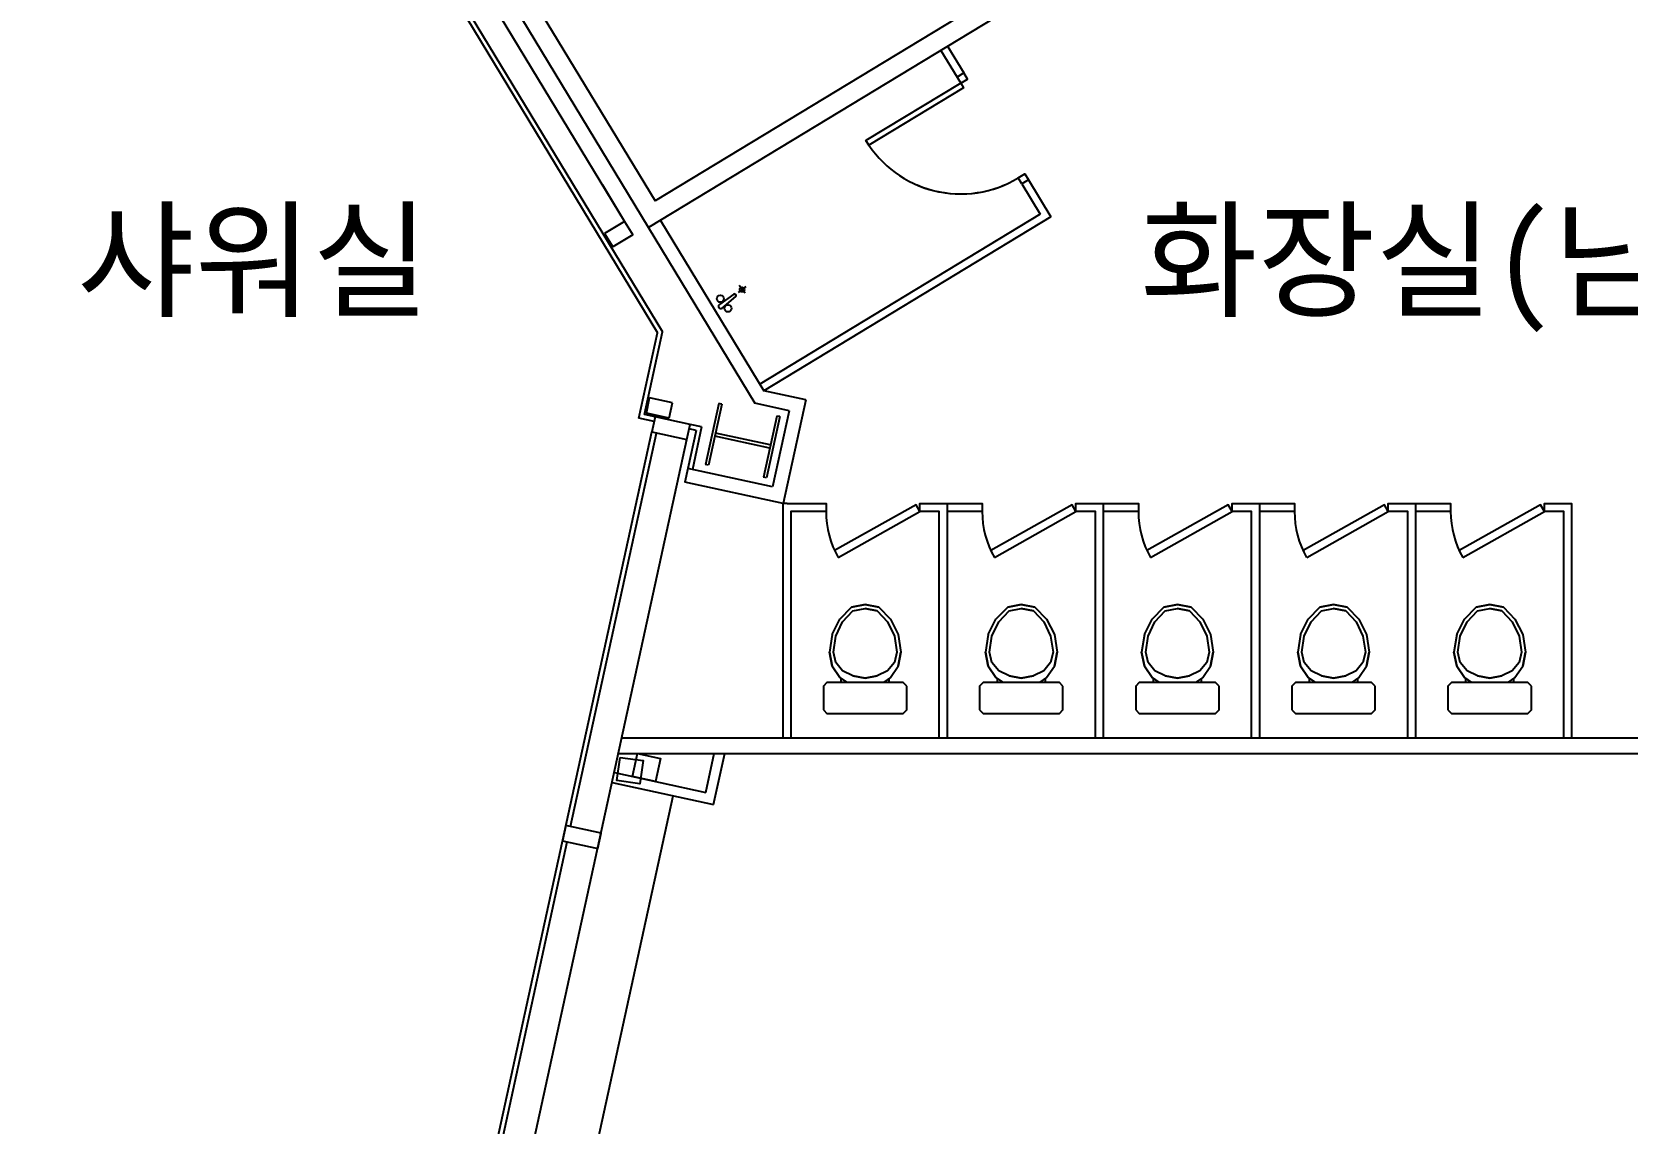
# Model space of a CAD drawing. Header units: millimetres. Extents: x -90599 to 108401, y -635096 to -480023.
# Drawn here: x -58855 to -48639, y -585267 to -578279 of the extents above; entities that cross this region are included whole.
import ezdxf

# ---------------------------------------------------------------- set-up
doc = ezdxf.new("R2010")
doc.units = ezdxf.units.MM
doc.layers.add('TT-BASE', color=253, linetype='Continuous')
doc.styles.get("Standard").update_dxf_attribs({"font": 'GulimChe.ttf'})

msp = doc.modelspace()

# ---------------------------------------------------------------- linework, layer by layer
at = {"layer": 'TT-BASE'}
for p, q in [((-49119, -575879), (-54864, -579361)), ((-48956, -575926), (-54906, -579532)), ((-57268, -576214), (-54849, -580206)), ((-57227, -576224), (-54817, -580200)), ((-57039, -576226), (-55059, -579493)), ((-56830, -576357), (-54225, -580657)), ((-56108, -577308), (-54864, -579361)), ((-53033, -578397), (-52930, -578568)), ((-52991, -578371), (-52887, -578542)), ((-52515, -579252), (-52398, -579446)), ((-52472, -579227), (-52329, -579463)), ((-55200, -579259), (-55059, -579493)), ((-52398, -579446), (-54194, -580535)), ((-55059, -579493), (-55187, -579571)), ((-55059, -579493), (-55007, -579579)), ((-54829, -579486), (-54168, -580577)), ((-52329, -579463), (-54168, -580577)), ((-55187, -579571), (-55135, -579656)), ((-55007, -579579), (-55135, -579656)), ((-54282, -579910), (-54331, -579948)), ((-54288, -579953), (-54326, -579904)), ((-54968, -580752), (-54849, -580206)), ((-54932, -580729), (-54817, -580200)), ((-53899, -580636), (-54168, -580577)), ((-54920, -580721), (-54899, -580623)), ((-54753, -580655), (-54899, -580623)), ((-54774, -580753), (-54753, -580655)), ((-54456, -580658), (-54542, -581049)), ((-54437, -580662), (-54522, -581053)), ((-54437, -580662), (-54456, -580658)), ((-54006, -580705), (-54225, -580657)), ((-53899, -580636), (-54044, -581300)), ((-54870, -580773), (-54968, -580752)), ((-54864, -580744), (-54932, -580729)), ((-54774, -580753), (-54920, -580721)), ((-54085, -580739), (-54170, -581130)), ((-54066, -580743), (-54151, -581134)), ((-54006, -580705), (-54113, -581193)), ((-54066, -580743), (-54085, -580739)), ((-58855, -599049), (-54885, -580841)), ((-58630, -599098), (-54661, -580890)), ((-55406, -583368), (-54856, -580848)), ((-54602, -580831), (-54655, -581075)), ((-54602, -580831), (-54646, -580822)), ((-54566, -580809), (-54639, -580793)), ((-54566, -580809), (-54625, -581081)), ((-54130, -580944), (-54482, -580867)), ((-54126, -580924), (-54477, -580848)), ((-54655, -581075), (-54674, -581163)), ((-54113, -581193), (-54655, -581075)), ((-54522, -581053), (-54542, -581049)), ((-54044, -581300), (-54674, -581163)), ((-54151, -581134), (-54170, -581130)), ((-54044, -582800), (-54044, -581300)), ((-54019, -581300), (-54044, -581300)), ((-53606, -581964, 200), (-53681, -582039, 200)), ((-53681, -582039, 200), (-53606, -581964, 200)), ((-53606, -581964, 200), (-53681, -582039, 200)), ((-53681, -582039, 200), (-53606, -581964, 200)), ((-53663, -582057, 200), (-53597, -581987, 200)), ((-53663, -582057, 200), (-53597, -581987, 200)), ((-53663, -582057, 200), (-53597, -581987, 200)), ((-53663, -582057, 200), (-53597, -581987, 200)), ((-53606, -581964, 200), (-53519, -581946, 200)), ((-53519, -581946, 200), (-53606, -581964, 200)), ((-53606, -581964, 200), (-53519, -581946, 200)), ((-53519, -581946, 200), (-53606, -581964, 200)), ((-53597, -581987, 200), (-53519, -581972, 200)), ((-53597, -581987, 200), (-53519, -581972, 200)), ((-53597, -581987, 200), (-53519, -581972, 200)), ((-53597, -581987, 200), (-53519, -581972, 200)), ((-53431, -581964, 200), (-53519, -581946, 200)), ((-53431, -581964, 200), (-53519, -581946, 200)), ((-53431, -581964, 200), (-53519, -581946, 200)), ((-53519, -581946, 200), (-53431, -581964, 200)), ((-53519, -581946, 200), (-53519, -581946, 200)), ((-53519, -581946, 200), (-53519, -581946, 200)), ((-53519, -581946, 200), (-53519, -581946, 200)), ((-53431, -581964, 200), (-53519, -581946, 200)), ((-53431, -581964, 200), (-53519, -581946, 200)), ((-53431, -581964, 200), (-53519, -581946, 200)), ((-53519, -581946, 200), (-53431, -581964, 200)), ((-53519, -581946, 200), (-53519, -581946, 200)), ((-53519, -581946, 200), (-53519, -581946, 200)), ((-53519, -581946, 200), (-53519, -581946, 200)), ((-53519, -581972, 200), (-53441, -581987, 200)), ((-53441, -581987, 200), (-53519, -581972, 200)), ((-53519, -581972, 200), (-53441, -581987, 200)), ((-53441, -581987, 200), (-53519, -581972, 200)), ((-53441, -581987, 200), (-53375, -582057, 200)), ((-53441, -581987, 200), (-53375, -582057, 200)), ((-53441, -581987, 200), (-53375, -582057, 200)), ((-53441, -581987, 200), (-53375, -582057, 200)), ((-53431, -581964, 200), (-53357, -582039, 200)), ((-53431, -581964, 200), (-53357, -582039, 200)), ((-53431, -581964, 200), (-53357, -582039, 200)), ((-53431, -581964, 200), (-53357, -582039, 200)), ((-52606, -581964, 200), (-52681, -582039, 200)), ((-52681, -582039, 200), (-52606, -581964, 200)), ((-52606, -581964, 200), (-52681, -582039, 200)), ((-52681, -582039, 200), (-52606, -581964, 200)), ((-52663, -582057, 200), (-52597, -581987, 200)), ((-52663, -582057, 200), (-52597, -581987, 200)), ((-52663, -582057, 200), (-52597, -581987, 200)), ((-52663, -582057, 200), (-52597, -581987, 200)), ((-52606, -581964, 200), (-52519, -581946, 200)), ((-52519, -581946, 200), (-52606, -581964, 200)), ((-52606, -581964, 200), (-52519, -581946, 200)), ((-52519, -581946, 200), (-52606, -581964, 200)), ((-52597, -581987, 200), (-52519, -581972, 200)), ((-52597, -581987, 200), (-52519, -581972, 200)), ((-52597, -581987, 200), (-52519, -581972, 200)), ((-52597, -581987, 200), (-52519, -581972, 200)), ((-52431, -581964, 200), (-52519, -581946, 200)), ((-52431, -581964, 200), (-52519, -581946, 200)), ((-52431, -581964, 200), (-52519, -581946, 200)), ((-52519, -581946, 200), (-52431, -581964, 200)), ((-52519, -581946, 200), (-52519, -581946, 200)), ((-52519, -581946, 200), (-52519, -581946, 200)), ((-52519, -581946, 200), (-52519, -581946, 200)), ((-52431, -581964, 200), (-52519, -581946, 200)), ((-52431, -581964, 200), (-52519, -581946, 200)), ((-52431, -581964, 200), (-52519, -581946, 200)), ((-52519, -581946, 200), (-52431, -581964, 200)), ((-52519, -581946, 200), (-52519, -581946, 200)), ((-52519, -581946, 200), (-52519, -581946, 200)), ((-52519, -581946, 200), (-52519, -581946, 200)), ((-52519, -581972, 200), (-52441, -581987, 200)), ((-52441, -581987, 200), (-52519, -581972, 200)), ((-52519, -581972, 200), (-52441, -581987, 200)), ((-52441, -581987, 200), (-52519, -581972, 200)), ((-52441, -581987, 200), (-52375, -582057, 200)), ((-52441, -581987, 200), (-52375, -582057, 200)), ((-52441, -581987, 200), (-52375, -582057, 200)), ((-52441, -581987, 200), (-52375, -582057, 200)), ((-52431, -581964, 200), (-52357, -582039, 200)), ((-52431, -581964, 200), (-52357, -582039, 200)), ((-52431, -581964, 200), (-52357, -582039, 200)), ((-52431, -581964, 200), (-52357, -582039, 200)), ((-51606, -581964, 200), (-51681, -582039, 200)), ((-51681, -582039, 200), (-51606, -581964, 200)), ((-51606, -581964, 200), (-51681, -582039, 200)), ((-51681, -582039, 200), (-51606, -581964, 200)), ((-51663, -582057, 200), (-51597, -581987, 200)), ((-51663, -582057, 200), (-51597, -581987, 200)), ((-51663, -582057, 200), (-51597, -581987, 200)), ((-51663, -582057, 200), (-51597, -581987, 200)), ((-51606, -581964, 200), (-51519, -581946, 200)), ((-51519, -581946, 200), (-51606, -581964, 200)), ((-51606, -581964, 200), (-51519, -581946, 200)), ((-51519, -581946, 200), (-51606, -581964, 200)), ((-51597, -581987, 200), (-51519, -581972, 200)), ((-51597, -581987, 200), (-51519, -581972, 200)), ((-51597, -581987, 200), (-51519, -581972, 200)), ((-51597, -581987, 200), (-51519, -581972, 200)), ((-51431, -581964, 200), (-51519, -581946, 200)), ((-51431, -581964, 200), (-51519, -581946, 200)), ((-51431, -581964, 200), (-51519, -581946, 200)), ((-51519, -581946, 200), (-51431, -581964, 200)), ((-51519, -581946, 200), (-51519, -581946, 200)), ((-51519, -581946, 200), (-51519, -581946, 200)), ((-51519, -581946, 200), (-51519, -581946, 200)), ((-51431, -581964, 200), (-51519, -581946, 200)), ((-51431, -581964, 200), (-51519, -581946, 200)), ((-51431, -581964, 200), (-51519, -581946, 200)), ((-51519, -581946, 200), (-51431, -581964, 200)), ((-51519, -581946, 200), (-51519, -581946, 200)), ((-51519, -581946, 200), (-51519, -581946, 200)), ((-51519, -581946, 200), (-51519, -581946, 200)), ((-51519, -581972, 200), (-51441, -581987, 200)), ((-51441, -581987, 200), (-51519, -581972, 200)), ((-51519, -581972, 200), (-51441, -581987, 200)), ((-51441, -581987, 200), (-51519, -581972, 200)), ((-51441, -581987, 200), (-51375, -582057, 200)), ((-51441, -581987, 200), (-51375, -582057, 200)), ((-51441, -581987, 200), (-51375, -582057, 200)), ((-51441, -581987, 200), (-51375, -582057, 200)), ((-51431, -581964, 200), (-51357, -582039, 200)), ((-51431, -581964, 200), (-51357, -582039, 200)), ((-51431, -581964, 200), (-51357, -582039, 200)), ((-51431, -581964, 200), (-51357, -582039, 200)), ((-50606, -581964, 200), (-50681, -582039, 200)), ((-50681, -582039, 200), (-50606, -581964, 200)), ((-50606, -581964, 200), (-50681, -582039, 200)), ((-50681, -582039, 200), (-50606, -581964, 200)), ((-50663, -582057, 200), (-50597, -581987, 200)), ((-50663, -582057, 200), (-50597, -581987, 200)), ((-50663, -582057, 200), (-50597, -581987, 200)), ((-50663, -582057, 200), (-50597, -581987, 200)), ((-50606, -581964, 200), (-50519, -581946, 200)), ((-50519, -581946, 200), (-50606, -581964, 200)), ((-50606, -581964, 200), (-50519, -581946, 200)), ((-50519, -581946, 200), (-50606, -581964, 200)), ((-50597, -581987, 200), (-50519, -581972, 200)), ((-50597, -581987, 200), (-50519, -581972, 200)), ((-50597, -581987, 200), (-50519, -581972, 200)), ((-50597, -581987, 200), (-50519, -581972, 200)), ((-50431, -581964, 200), (-50519, -581946, 200)), ((-50431, -581964, 200), (-50519, -581946, 200)), ((-50431, -581964, 200), (-50519, -581946, 200)), ((-50519, -581946, 200), (-50431, -581964, 200)), ((-50519, -581946, 200), (-50519, -581946, 200)), ((-50519, -581946, 200), (-50519, -581946, 200)), ((-50519, -581946, 200), (-50519, -581946, 200)), ((-50431, -581964, 200), (-50519, -581946, 200)), ((-50431, -581964, 200), (-50519, -581946, 200)), ((-50431, -581964, 200), (-50519, -581946, 200)), ((-50519, -581946, 200), (-50431, -581964, 200)), ((-50519, -581946, 200), (-50519, -581946, 200)), ((-50519, -581946, 200), (-50519, -581946, 200)), ((-50519, -581946, 200), (-50519, -581946, 200)), ((-50519, -581972, 200), (-50441, -581987, 200)), ((-50441, -581987, 200), (-50519, -581972, 200)), ((-50519, -581972, 200), (-50441, -581987, 200)), ((-50441, -581987, 200), (-50519, -581972, 200)), ((-50441, -581987, 200), (-50375, -582057, 200)), ((-50441, -581987, 200), (-50375, -582057, 200)), ((-50441, -581987, 200), (-50375, -582057, 200)), ((-50441, -581987, 200), (-50375, -582057, 200)), ((-50431, -581964, 200), (-50357, -582039, 200)), ((-50431, -581964, 200), (-50357, -582039, 200)), ((-50431, -581964, 200), (-50357, -582039, 200)), ((-50431, -581964, 200), (-50357, -582039, 200)), ((-49606, -581964, 200), (-49681, -582039, 200)), ((-49681, -582039, 200), (-49606, -581964, 200)), ((-49606, -581964, 200), (-49681, -582039, 200)), ((-49681, -582039, 200), (-49606, -581964, 200)), ((-49663, -582057, 200), (-49597, -581987, 200)), ((-49663, -582057, 200), (-49597, -581987, 200)), ((-49663, -582057, 200), (-49597, -581987, 200)), ((-49663, -582057, 200), (-49597, -581987, 200)), ((-49606, -581964, 200), (-49519, -581946, 200)), ((-49519, -581946, 200), (-49606, -581964, 200)), ((-49606, -581964, 200), (-49519, -581946, 200)), ((-49519, -581946, 200), (-49606, -581964, 200)), ((-49597, -581987, 200), (-49519, -581972, 200)), ((-49597, -581987, 200), (-49519, -581972, 200)), ((-49597, -581987, 200), (-49519, -581972, 200)), ((-49597, -581987, 200), (-49519, -581972, 200)), ((-49431, -581964, 200), (-49519, -581946, 200)), ((-49431, -581964, 200), (-49519, -581946, 200)), ((-49431, -581964, 200), (-49519, -581946, 200)), ((-49519, -581946, 200), (-49431, -581964, 200)), ((-49519, -581946, 200), (-49519, -581946, 200)), ((-49519, -581946, 200), (-49519, -581946, 200)), ((-49519, -581946, 200), (-49519, -581946, 200)), ((-49431, -581964, 200), (-49519, -581946, 200)), ((-49431, -581964, 200), (-49519, -581946, 200)), ((-49431, -581964, 200), (-49519, -581946, 200)), ((-49519, -581946, 200), (-49431, -581964, 200)), ((-49519, -581946, 200), (-49519, -581946, 200)), ((-49519, -581946, 200), (-49519, -581946, 200)), ((-49519, -581946, 200), (-49519, -581946, 200)), ((-49519, -581972, 200), (-49441, -581987, 200)), ((-49441, -581987, 200), (-49519, -581972, 200)), ((-49519, -581972, 200), (-49441, -581987, 200)), ((-49441, -581987, 200), (-49519, -581972, 200)), ((-49441, -581987, 200), (-49375, -582057, 200)), ((-49441, -581987, 200), (-49375, -582057, 200)), ((-49441, -581987, 200), (-49375, -582057, 200)), ((-49441, -581987, 200), (-49375, -582057, 200)), ((-49431, -581964, 200), (-49357, -582039, 200)), ((-49431, -581964, 200), (-49357, -582039, 200)), ((-49431, -581964, 200), (-49357, -582039, 200)), ((-49431, -581964, 200), (-49357, -582039, 200)), ((-53730, -582139, 200), (-53681, -582039, 200)), ((-53730, -582139, 200), (-53681, -582039, 200)), ((-53730, -582139, 200), (-53681, -582039, 200)), ((-53730, -582139, 200), (-53681, -582039, 200)), ((-53707, -582148, 200), (-53663, -582057, 200)), ((-53707, -582148, 200), (-53663, -582057, 200)), ((-53707, -582148, 200), (-53663, -582057, 200)), ((-53707, -582148, 200), (-53663, -582057, 200)), ((-53375, -582057, 200), (-53331, -582148, 200)), ((-53375, -582057, 200), (-53331, -582148, 200)), ((-53375, -582057, 200), (-53331, -582148, 200)), ((-53375, -582057, 200), (-53331, -582148, 200)), ((-53357, -582039, 200), (-53307, -582139, 200)), ((-53357, -582039, 200), (-53307, -582139, 200)), ((-53357, -582039, 200), (-53307, -582139, 200)), ((-53357, -582039, 200), (-53307, -582139, 200)), ((-52730, -582139, 200), (-52681, -582039, 200)), ((-52730, -582139, 200), (-52681, -582039, 200)), ((-52730, -582139, 200), (-52681, -582039, 200)), ((-52730, -582139, 200), (-52681, -582039, 200)), ((-52707, -582148, 200), (-52663, -582057, 200)), ((-52707, -582148, 200), (-52663, -582057, 200)), ((-52707, -582148, 200), (-52663, -582057, 200)), ((-52707, -582148, 200), (-52663, -582057, 200)), ((-52375, -582057, 200), (-52331, -582148, 200)), ((-52375, -582057, 200), (-52331, -582148, 200)), ((-52375, -582057, 200), (-52331, -582148, 200)), ((-52375, -582057, 200), (-52331, -582148, 200)), ((-52357, -582039, 200), (-52307, -582139, 200)), ((-52357, -582039, 200), (-52307, -582139, 200)), ((-52357, -582039, 200), (-52307, -582139, 200)), ((-52357, -582039, 200), (-52307, -582139, 200)), ((-51730, -582139, 200), (-51681, -582039, 200)), ((-51730, -582139, 200), (-51681, -582039, 200)), ((-51730, -582139, 200), (-51681, -582039, 200)), ((-51730, -582139, 200), (-51681, -582039, 200)), ((-51707, -582148, 200), (-51663, -582057, 200)), ((-51707, -582148, 200), (-51663, -582057, 200)), ((-51707, -582148, 200), (-51663, -582057, 200)), ((-51707, -582148, 200), (-51663, -582057, 200)), ((-51375, -582057, 200), (-51331, -582148, 200)), ((-51375, -582057, 200), (-51331, -582148, 200)), ((-51375, -582057, 200), (-51331, -582148, 200)), ((-51375, -582057, 200), (-51331, -582148, 200)), ((-51357, -582039, 200), (-51307, -582139, 200)), ((-51357, -582039, 200), (-51307, -582139, 200)), ((-51357, -582039, 200), (-51307, -582139, 200)), ((-51357, -582039, 200), (-51307, -582139, 200)), ((-50730, -582139, 200), (-50681, -582039, 200)), ((-50730, -582139, 200), (-50681, -582039, 200)), ((-50730, -582139, 200), (-50681, -582039, 200)), ((-50730, -582139, 200), (-50681, -582039, 200)), ((-50707, -582148, 200), (-50663, -582057, 200)), ((-50707, -582148, 200), (-50663, -582057, 200)), ((-50707, -582148, 200), (-50663, -582057, 200)), ((-50707, -582148, 200), (-50663, -582057, 200)), ((-50375, -582057, 200), (-50331, -582148, 200)), ((-50375, -582057, 200), (-50331, -582148, 200)), ((-50375, -582057, 200), (-50331, -582148, 200)), ((-50375, -582057, 200), (-50331, -582148, 200)), ((-50357, -582039, 200), (-50307, -582139, 200)), ((-50357, -582039, 200), (-50307, -582139, 200)), ((-50357, -582039, 200), (-50307, -582139, 200)), ((-50357, -582039, 200), (-50307, -582139, 200)), ((-49730, -582139, 200), (-49681, -582039, 200)), ((-49730, -582139, 200), (-49681, -582039, 200)), ((-49730, -582139, 200), (-49681, -582039, 200)), ((-49730, -582139, 200), (-49681, -582039, 200)), ((-49707, -582148, 200), (-49663, -582057, 200)), ((-49707, -582148, 200), (-49663, -582057, 200)), ((-49707, -582148, 200), (-49663, -582057, 200)), ((-49707, -582148, 200), (-49663, -582057, 200)), ((-49375, -582057, 200), (-49331, -582148, 200)), ((-49375, -582057, 200), (-49331, -582148, 200)), ((-49375, -582057, 200), (-49331, -582148, 200)), ((-49375, -582057, 200), (-49331, -582148, 200)), ((-49357, -582039, 200), (-49307, -582139, 200)), ((-49357, -582039, 200), (-49307, -582139, 200)), ((-49357, -582039, 200), (-49307, -582139, 200)), ((-49357, -582039, 200), (-49307, -582139, 200)), ((-53730, -582139, 200), (-53748, -582252, 200)), ((-53730, -582139, 200), (-53748, -582252, 200)), ((-53730, -582139, 200), (-53748, -582252, 200)), ((-53730, -582139, 200), (-53748, -582252, 200)), ((-53722, -582252, 200), (-53707, -582148, 200)), ((-53722, -582252, 200), (-53707, -582148, 200)), ((-53722, -582252, 200), (-53707, -582148, 200)), ((-53722, -582252, 200), (-53707, -582148, 200)), ((-53331, -582148, 200), (-53315, -582252, 200)), ((-53331, -582148, 200), (-53315, -582252, 200)), ((-53331, -582148, 200), (-53315, -582252, 200)), ((-53331, -582148, 200), (-53315, -582252, 200)), ((-53307, -582139, 200), (-53290, -582252, 200)), ((-53307, -582139, 200), (-53290, -582252, 200)), ((-53307, -582139, 200), (-53290, -582252, 200)), ((-53307, -582139, 200), (-53290, -582252, 200)), ((-52730, -582139, 200), (-52748, -582252, 200)), ((-52730, -582139, 200), (-52748, -582252, 200)), ((-52730, -582139, 200), (-52748, -582252, 200)), ((-52730, -582139, 200), (-52748, -582252, 200)), ((-52722, -582252, 200), (-52707, -582148, 200)), ((-52722, -582252, 200), (-52707, -582148, 200)), ((-52722, -582252, 200), (-52707, -582148, 200)), ((-52722, -582252, 200), (-52707, -582148, 200)), ((-52331, -582148, 200), (-52315, -582252, 200)), ((-52331, -582148, 200), (-52315, -582252, 200)), ((-52331, -582148, 200), (-52315, -582252, 200)), ((-52331, -582148, 200), (-52315, -582252, 200)), ((-52307, -582139, 200), (-52290, -582252, 200)), ((-52307, -582139, 200), (-52290, -582252, 200)), ((-52307, -582139, 200), (-52290, -582252, 200)), ((-52307, -582139, 200), (-52290, -582252, 200)), ((-51730, -582139, 200), (-51748, -582252, 200)), ((-51730, -582139, 200), (-51748, -582252, 200)), ((-51730, -582139, 200), (-51748, -582252, 200)), ((-51730, -582139, 200), (-51748, -582252, 200)), ((-51722, -582252, 200), (-51707, -582148, 200)), ((-51722, -582252, 200), (-51707, -582148, 200)), ((-51722, -582252, 200), (-51707, -582148, 200)), ((-51722, -582252, 200), (-51707, -582148, 200)), ((-51331, -582148, 200), (-51315, -582252, 200)), ((-51331, -582148, 200), (-51315, -582252, 200)), ((-51331, -582148, 200), (-51315, -582252, 200)), ((-51331, -582148, 200), (-51315, -582252, 200)), ((-51307, -582139, 200), (-51290, -582252, 200)), ((-51307, -582139, 200), (-51290, -582252, 200)), ((-51307, -582139, 200), (-51290, -582252, 200)), ((-51307, -582139, 200), (-51290, -582252, 200)), ((-50730, -582139, 200), (-50748, -582252, 200)), ((-50730, -582139, 200), (-50748, -582252, 200)), ((-50730, -582139, 200), (-50748, -582252, 200)), ((-50730, -582139, 200), (-50748, -582252, 200)), ((-50722, -582252, 200), (-50707, -582148, 200)), ((-50722, -582252, 200), (-50707, -582148, 200)), ((-50722, -582252, 200), (-50707, -582148, 200)), ((-50722, -582252, 200), (-50707, -582148, 200)), ((-50331, -582148, 200), (-50315, -582252, 200)), ((-50331, -582148, 200), (-50315, -582252, 200)), ((-50331, -582148, 200), (-50315, -582252, 200)), ((-50331, -582148, 200), (-50315, -582252, 200)), ((-50307, -582139, 200), (-50290, -582252, 200)), ((-50307, -582139, 200), (-50290, -582252, 200)), ((-50307, -582139, 200), (-50290, -582252, 200)), ((-50307, -582139, 200), (-50290, -582252, 200)), ((-49730, -582139, 200), (-49748, -582252, 200)), ((-49730, -582139, 200), (-49748, -582252, 200)), ((-49730, -582139, 200), (-49748, -582252, 200)), ((-49730, -582139, 200), (-49748, -582252, 200)), ((-49722, -582252, 200), (-49707, -582148, 200)), ((-49722, -582252, 200), (-49707, -582148, 200)), ((-49722, -582252, 200), (-49707, -582148, 200)), ((-49722, -582252, 200), (-49707, -582148, 200)), ((-49331, -582148, 200), (-49315, -582252, 200)), ((-49331, -582148, 200), (-49315, -582252, 200)), ((-49331, -582148, 200), (-49315, -582252, 200)), ((-49331, -582148, 200), (-49315, -582252, 200)), ((-49307, -582139, 200), (-49290, -582252, 200)), ((-49307, -582139, 200), (-49290, -582252, 200)), ((-49307, -582139, 200), (-49290, -582252, 200)), ((-49307, -582139, 200), (-49290, -582252, 200)), ((-53748, -582252, 200), (-53730, -582340, 200)), ((-53730, -582340, 200), (-53748, -582252, 200)), ((-53748, -582252, 200), (-53730, -582340, 200)), ((-53730, -582340, 200), (-53748, -582252, 200)), ((-53707, -582317, 200), (-53722, -582252, 200)), ((-53707, -582317, 200), (-53722, -582252, 200)), ((-53707, -582317, 200), (-53722, -582252, 200)), ((-53707, -582317, 200), (-53722, -582252, 200)), ((-53663, -582370, 200), (-53707, -582317, 200)), ((-53663, -582370, 200), (-53707, -582317, 200)), ((-53663, -582370, 200), (-53707, -582317, 200)), ((-53663, -582370, 200), (-53707, -582317, 200)), ((-53331, -582317, 200), (-53375, -582370, 200)), ((-53331, -582317, 200), (-53375, -582370, 200)), ((-53331, -582317, 200), (-53375, -582370, 200)), ((-53331, -582317, 200), (-53375, -582370, 200)), ((-53315, -582252, 200), (-53331, -582317, 200)), ((-53315, -582252, 200), (-53331, -582317, 200)), ((-53315, -582252, 200), (-53331, -582317, 200)), ((-53315, -582252, 200), (-53331, -582317, 200)), ((-53290, -582252, 200), (-53307, -582340, 200)), ((-53307, -582340, 200), (-53290, -582252, 200)), ((-53290, -582252, 200), (-53307, -582340, 200)), ((-53307, -582340, 200), (-53290, -582252, 200)), ((-52748, -582252, 200), (-52730, -582340, 200)), ((-52730, -582340, 200), (-52748, -582252, 200)), ((-52748, -582252, 200), (-52730, -582340, 200)), ((-52730, -582340, 200), (-52748, -582252, 200)), ((-52707, -582317, 200), (-52722, -582252, 200)), ((-52707, -582317, 200), (-52722, -582252, 200)), ((-52707, -582317, 200), (-52722, -582252, 200)), ((-52707, -582317, 200), (-52722, -582252, 200)), ((-52663, -582370, 200), (-52707, -582317, 200)), ((-52663, -582370, 200), (-52707, -582317, 200)), ((-52663, -582370, 200), (-52707, -582317, 200)), ((-52663, -582370, 200), (-52707, -582317, 200)), ((-52331, -582317, 200), (-52375, -582370, 200)), ((-52331, -582317, 200), (-52375, -582370, 200)), ((-52331, -582317, 200), (-52375, -582370, 200)), ((-52331, -582317, 200), (-52375, -582370, 200)), ((-52315, -582252, 200), (-52331, -582317, 200)), ((-52315, -582252, 200), (-52331, -582317, 200)), ((-52315, -582252, 200), (-52331, -582317, 200)), ((-52315, -582252, 200), (-52331, -582317, 200)), ((-52290, -582252, 200), (-52307, -582340, 200)), ((-52307, -582340, 200), (-52290, -582252, 200)), ((-52290, -582252, 200), (-52307, -582340, 200)), ((-52307, -582340, 200), (-52290, -582252, 200)), ((-51748, -582252, 200), (-51730, -582340, 200)), ((-51730, -582340, 200), (-51748, -582252, 200)), ((-51748, -582252, 200), (-51730, -582340, 200)), ((-51730, -582340, 200), (-51748, -582252, 200)), ((-51707, -582317, 200), (-51722, -582252, 200)), ((-51707, -582317, 200), (-51722, -582252, 200)), ((-51707, -582317, 200), (-51722, -582252, 200)), ((-51707, -582317, 200), (-51722, -582252, 200)), ((-51663, -582370, 200), (-51707, -582317, 200)), ((-51663, -582370, 200), (-51707, -582317, 200)), ((-51663, -582370, 200), (-51707, -582317, 200)), ((-51663, -582370, 200), (-51707, -582317, 200)), ((-51331, -582317, 200), (-51375, -582370, 200)), ((-51331, -582317, 200), (-51375, -582370, 200)), ((-51331, -582317, 200), (-51375, -582370, 200)), ((-51331, -582317, 200), (-51375, -582370, 200)), ((-51315, -582252, 200), (-51331, -582317, 200)), ((-51315, -582252, 200), (-51331, -582317, 200)), ((-51315, -582252, 200), (-51331, -582317, 200)), ((-51315, -582252, 200), (-51331, -582317, 200)), ((-51290, -582252, 200), (-51307, -582340, 200)), ((-51307, -582340, 200), (-51290, -582252, 200)), ((-51290, -582252, 200), (-51307, -582340, 200)), ((-51307, -582340, 200), (-51290, -582252, 200)), ((-50748, -582252, 200), (-50730, -582340, 200)), ((-50730, -582340, 200), (-50748, -582252, 200)), ((-50748, -582252, 200), (-50730, -582340, 200)), ((-50730, -582340, 200), (-50748, -582252, 200)), ((-50707, -582317, 200), (-50722, -582252, 200)), ((-50707, -582317, 200), (-50722, -582252, 200)), ((-50707, -582317, 200), (-50722, -582252, 200)), ((-50707, -582317, 200), (-50722, -582252, 200)), ((-50663, -582370, 200), (-50707, -582317, 200)), ((-50663, -582370, 200), (-50707, -582317, 200)), ((-50663, -582370, 200), (-50707, -582317, 200)), ((-50663, -582370, 200), (-50707, -582317, 200)), ((-50331, -582317, 200), (-50375, -582370, 200)), ((-50331, -582317, 200), (-50375, -582370, 200)), ((-50331, -582317, 200), (-50375, -582370, 200)), ((-50331, -582317, 200), (-50375, -582370, 200)), ((-50315, -582252, 200), (-50331, -582317, 200)), ((-50315, -582252, 200), (-50331, -582317, 200)), ((-50315, -582252, 200), (-50331, -582317, 200)), ((-50315, -582252, 200), (-50331, -582317, 200)), ((-50290, -582252, 200), (-50307, -582340, 200)), ((-50307, -582340, 200), (-50290, -582252, 200)), ((-50290, -582252, 200), (-50307, -582340, 200)), ((-50307, -582340, 200), (-50290, -582252, 200)), ((-49748, -582252, 200), (-49730, -582340, 200)), ((-49730, -582340, 200), (-49748, -582252, 200)), ((-49748, -582252, 200), (-49730, -582340, 200)), ((-49730, -582340, 200), (-49748, -582252, 200)), ((-49707, -582317, 200), (-49722, -582252, 200)), ((-49707, -582317, 200), (-49722, -582252, 200)), ((-49707, -582317, 200), (-49722, -582252, 200)), ((-49707, -582317, 200), (-49722, -582252, 200)), ((-49663, -582370, 200), (-49707, -582317, 200)), ((-49663, -582370, 200), (-49707, -582317, 200)), ((-49663, -582370, 200), (-49707, -582317, 200)), ((-49663, -582370, 200), (-49707, -582317, 200)), ((-49331, -582317, 200), (-49375, -582370, 200)), ((-49331, -582317, 200), (-49375, -582370, 200)), ((-49331, -582317, 200), (-49375, -582370, 200)), ((-49331, -582317, 200), (-49375, -582370, 200)), ((-49315, -582252, 200), (-49331, -582317, 200)), ((-49315, -582252, 200), (-49331, -582317, 200)), ((-49315, -582252, 200), (-49331, -582317, 200)), ((-49315, -582252, 200), (-49331, -582317, 200)), ((-49290, -582252, 200), (-49307, -582340, 200)), ((-49307, -582340, 200), (-49290, -582252, 200)), ((-49290, -582252, 200), (-49307, -582340, 200)), ((-49307, -582340, 200), (-49290, -582252, 200)), ((-53730, -582340, 200), (-53681, -582414, 200)), ((-53681, -582414, 200), (-53730, -582340, 200)), ((-53730, -582340, 200), (-53681, -582414, 200)), ((-53681, -582414, 200), (-53730, -582340, 200)), ((-53681, -582414, 200), (-53637, -582443, 200)), ((-53637, -582443, 200), (-53681, -582414, 200)), ((-53681, -582414, 200), (-53637, -582443, 200)), ((-53637, -582443, 200), (-53681, -582414, 200)), ((-53672, -582443, 200), (-53672, -582420, 200)), ((-53672, -582443, 200), (-53672, -582420, 200)), ((-53672, -582443, 200), (-53672, -582420, 200)), ((-53672, -582443, 200), (-53672, -582420, 200)), ((-53597, -582402, 200), (-53663, -582370, 200)), ((-53597, -582402, 200), (-53663, -582370, 200)), ((-53597, -582402, 200), (-53663, -582370, 200)), ((-53597, -582402, 200), (-53663, -582370, 200)), ((-53519, -582417, 200), (-53597, -582402, 200)), ((-53597, -582402, 200), (-53519, -582417, 200)), ((-53597, -582402, 200), (-53519, -582417, 200)), ((-53519, -582417, 200), (-53597, -582402, 200)), ((-53519, -582417, 200), (-53597, -582402, 200)), ((-53597, -582402, 200), (-53519, -582417, 200)), ((-53597, -582402, 200), (-53519, -582417, 200)), ((-53519, -582417, 200), (-53597, -582402, 200)), ((-53441, -582402, 200), (-53519, -582417, 200)), ((-53519, -582417, 200), (-53441, -582402, 200)), ((-53441, -582402, 200), (-53519, -582417, 200)), ((-53519, -582417, 200), (-53441, -582402, 200)), ((-53375, -582370, 200), (-53441, -582402, 200)), ((-53375, -582370, 200), (-53441, -582402, 200)), ((-53375, -582370, 200), (-53441, -582402, 200)), ((-53375, -582370, 200), (-53441, -582402, 200)), ((-53357, -582414, 200), (-53400, -582443, 200)), ((-53357, -582414, 200), (-53400, -582443, 200)), ((-53357, -582414, 200), (-53400, -582443, 200)), ((-53357, -582414, 200), (-53400, -582443, 200)), ((-53366, -582420, 200), (-53366, -582443, 200)), ((-53366, -582420, 200), (-53366, -582443, 200)), ((-53366, -582420, 200), (-53366, -582443, 200)), ((-53366, -582420, 200), (-53366, -582443, 200)), ((-53357, -582414, 200), (-53307, -582340, 200)), ((-53357, -582414, 200), (-53307, -582340, 200)), ((-53357, -582414, 200), (-53307, -582340, 200)), ((-53357, -582414, 200), (-53307, -582340, 200)), ((-52730, -582340, 200), (-52681, -582414, 200)), ((-52681, -582414, 200), (-52730, -582340, 200)), ((-52730, -582340, 200), (-52681, -582414, 200)), ((-52681, -582414, 200), (-52730, -582340, 200)), ((-52681, -582414, 200), (-52637, -582443, 200)), ((-52637, -582443, 200), (-52681, -582414, 200)), ((-52681, -582414, 200), (-52637, -582443, 200)), ((-52637, -582443, 200), (-52681, -582414, 200)), ((-52672, -582443, 200), (-52672, -582420, 200)), ((-52672, -582443, 200), (-52672, -582420, 200)), ((-52672, -582443, 200), (-52672, -582420, 200)), ((-52672, -582443, 200), (-52672, -582420, 200)), ((-52597, -582402, 200), (-52663, -582370, 200)), ((-52597, -582402, 200), (-52663, -582370, 200)), ((-52597, -582402, 200), (-52663, -582370, 200)), ((-52597, -582402, 200), (-52663, -582370, 200)), ((-52519, -582417, 200), (-52597, -582402, 200)), ((-52597, -582402, 200), (-52519, -582417, 200)), ((-52597, -582402, 200), (-52519, -582417, 200)), ((-52519, -582417, 200), (-52597, -582402, 200)), ((-52519, -582417, 200), (-52597, -582402, 200)), ((-52597, -582402, 200), (-52519, -582417, 200)), ((-52597, -582402, 200), (-52519, -582417, 200)), ((-52519, -582417, 200), (-52597, -582402, 200)), ((-52441, -582402, 200), (-52519, -582417, 200)), ((-52519, -582417, 200), (-52441, -582402, 200)), ((-52441, -582402, 200), (-52519, -582417, 200)), ((-52519, -582417, 200), (-52441, -582402, 200)), ((-52375, -582370, 200), (-52441, -582402, 200)), ((-52375, -582370, 200), (-52441, -582402, 200)), ((-52375, -582370, 200), (-52441, -582402, 200)), ((-52375, -582370, 200), (-52441, -582402, 200)), ((-52357, -582414, 200), (-52400, -582443, 200)), ((-52357, -582414, 200), (-52400, -582443, 200)), ((-52357, -582414, 200), (-52400, -582443, 200)), ((-52357, -582414, 200), (-52400, -582443, 200)), ((-52366, -582420, 200), (-52366, -582443, 200)), ((-52366, -582420, 200), (-52366, -582443, 200)), ((-52366, -582420, 200), (-52366, -582443, 200)), ((-52366, -582420, 200), (-52366, -582443, 200)), ((-52357, -582414, 200), (-52307, -582340, 200)), ((-52357, -582414, 200), (-52307, -582340, 200)), ((-52357, -582414, 200), (-52307, -582340, 200)), ((-52357, -582414, 200), (-52307, -582340, 200)), ((-51730, -582340, 200), (-51681, -582414, 200)), ((-51681, -582414, 200), (-51730, -582340, 200)), ((-51730, -582340, 200), (-51681, -582414, 200)), ((-51681, -582414, 200), (-51730, -582340, 200)), ((-51681, -582414, 200), (-51637, -582443, 200)), ((-51637, -582443, 200), (-51681, -582414, 200)), ((-51681, -582414, 200), (-51637, -582443, 200)), ((-51637, -582443, 200), (-51681, -582414, 200)), ((-51672, -582443, 200), (-51672, -582420, 200)), ((-51672, -582443, 200), (-51672, -582420, 200)), ((-51672, -582443, 200), (-51672, -582420, 200)), ((-51672, -582443, 200), (-51672, -582420, 200)), ((-51597, -582402, 200), (-51663, -582370, 200)), ((-51597, -582402, 200), (-51663, -582370, 200)), ((-51597, -582402, 200), (-51663, -582370, 200)), ((-51597, -582402, 200), (-51663, -582370, 200)), ((-51519, -582417, 200), (-51597, -582402, 200)), ((-51597, -582402, 200), (-51519, -582417, 200)), ((-51597, -582402, 200), (-51519, -582417, 200)), ((-51519, -582417, 200), (-51597, -582402, 200)), ((-51519, -582417, 200), (-51597, -582402, 200)), ((-51597, -582402, 200), (-51519, -582417, 200)), ((-51597, -582402, 200), (-51519, -582417, 200)), ((-51519, -582417, 200), (-51597, -582402, 200)), ((-51441, -582402, 200), (-51519, -582417, 200)), ((-51519, -582417, 200), (-51441, -582402, 200)), ((-51441, -582402, 200), (-51519, -582417, 200)), ((-51519, -582417, 200), (-51441, -582402, 200)), ((-51375, -582370, 200), (-51441, -582402, 200)), ((-51375, -582370, 200), (-51441, -582402, 200)), ((-51375, -582370, 200), (-51441, -582402, 200)), ((-51375, -582370, 200), (-51441, -582402, 200)), ((-51357, -582414, 200), (-51400, -582443, 200)), ((-51357, -582414, 200), (-51400, -582443, 200)), ((-51357, -582414, 200), (-51400, -582443, 200)), ((-51357, -582414, 200), (-51400, -582443, 200)), ((-51366, -582420, 200), (-51366, -582443, 200)), ((-51366, -582420, 200), (-51366, -582443, 200)), ((-51366, -582420, 200), (-51366, -582443, 200)), ((-51366, -582420, 200), (-51366, -582443, 200)), ((-51357, -582414, 200), (-51307, -582340, 200)), ((-51357, -582414, 200), (-51307, -582340, 200)), ((-51357, -582414, 200), (-51307, -582340, 200)), ((-51357, -582414, 200), (-51307, -582340, 200)), ((-50730, -582340, 200), (-50681, -582414, 200)), ((-50681, -582414, 200), (-50730, -582340, 200)), ((-50730, -582340, 200), (-50681, -582414, 200)), ((-50681, -582414, 200), (-50730, -582340, 200)), ((-50681, -582414, 200), (-50637, -582443, 200)), ((-50637, -582443, 200), (-50681, -582414, 200)), ((-50681, -582414, 200), (-50637, -582443, 200)), ((-50637, -582443, 200), (-50681, -582414, 200)), ((-50672, -582443, 200), (-50672, -582420, 200)), ((-50672, -582443, 200), (-50672, -582420, 200)), ((-50672, -582443, 200), (-50672, -582420, 200)), ((-50672, -582443, 200), (-50672, -582420, 200)), ((-50597, -582402, 200), (-50663, -582370, 200)), ((-50597, -582402, 200), (-50663, -582370, 200)), ((-50597, -582402, 200), (-50663, -582370, 200)), ((-50597, -582402, 200), (-50663, -582370, 200)), ((-50519, -582417, 200), (-50597, -582402, 200)), ((-50597, -582402, 200), (-50519, -582417, 200)), ((-50597, -582402, 200), (-50519, -582417, 200)), ((-50519, -582417, 200), (-50597, -582402, 200)), ((-50519, -582417, 200), (-50597, -582402, 200)), ((-50597, -582402, 200), (-50519, -582417, 200)), ((-50597, -582402, 200), (-50519, -582417, 200)), ((-50519, -582417, 200), (-50597, -582402, 200)), ((-50441, -582402, 200), (-50519, -582417, 200)), ((-50519, -582417, 200), (-50441, -582402, 200)), ((-50441, -582402, 200), (-50519, -582417, 200)), ((-50519, -582417, 200), (-50441, -582402, 200)), ((-50375, -582370, 200), (-50441, -582402, 200)), ((-50375, -582370, 200), (-50441, -582402, 200)), ((-50375, -582370, 200), (-50441, -582402, 200)), ((-50375, -582370, 200), (-50441, -582402, 200)), ((-50357, -582414, 200), (-50400, -582443, 200)), ((-50357, -582414, 200), (-50400, -582443, 200)), ((-50357, -582414, 200), (-50400, -582443, 200)), ((-50357, -582414, 200), (-50400, -582443, 200)), ((-50366, -582420, 200), (-50366, -582443, 200)), ((-50366, -582420, 200), (-50366, -582443, 200)), ((-50366, -582420, 200), (-50366, -582443, 200)), ((-50366, -582420, 200), (-50366, -582443, 200)), ((-50357, -582414, 200), (-50307, -582340, 200)), ((-50357, -582414, 200), (-50307, -582340, 200)), ((-50357, -582414, 200), (-50307, -582340, 200)), ((-50357, -582414, 200), (-50307, -582340, 200)), ((-49730, -582340, 200), (-49681, -582414, 200)), ((-49681, -582414, 200), (-49730, -582340, 200)), ((-49730, -582340, 200), (-49681, -582414, 200)), ((-49681, -582414, 200), (-49730, -582340, 200)), ((-49681, -582414, 200), (-49637, -582443, 200)), ((-49637, -582443, 200), (-49681, -582414, 200)), ((-49681, -582414, 200), (-49637, -582443, 200)), ((-49637, -582443, 200), (-49681, -582414, 200)), ((-49672, -582443, 200), (-49672, -582420, 200)), ((-49672, -582443, 200), (-49672, -582420, 200)), ((-49672, -582443, 200), (-49672, -582420, 200)), ((-49672, -582443, 200), (-49672, -582420, 200)), ((-49597, -582402, 200), (-49663, -582370, 200)), ((-49597, -582402, 200), (-49663, -582370, 200)), ((-49597, -582402, 200), (-49663, -582370, 200)), ((-49597, -582402, 200), (-49663, -582370, 200)), ((-49519, -582417, 200), (-49597, -582402, 200)), ((-49597, -582402, 200), (-49519, -582417, 200)), ((-49597, -582402, 200), (-49519, -582417, 200)), ((-49519, -582417, 200), (-49597, -582402, 200)), ((-49519, -582417, 200), (-49597, -582402, 200)), ((-49597, -582402, 200), (-49519, -582417, 200)), ((-49597, -582402, 200), (-49519, -582417, 200)), ((-49519, -582417, 200), (-49597, -582402, 200)), ((-49441, -582402, 200), (-49519, -582417, 200)), ((-49519, -582417, 200), (-49441, -582402, 200)), ((-49441, -582402, 200), (-49519, -582417, 200)), ((-49519, -582417, 200), (-49441, -582402, 200)), ((-49375, -582370, 200), (-49441, -582402, 200)), ((-49375, -582370, 200), (-49441, -582402, 200)), ((-49375, -582370, 200), (-49441, -582402, 200)), ((-49375, -582370, 200), (-49441, -582402, 200)), ((-49357, -582414, 200), (-49400, -582443, 200)), ((-49357, -582414, 200), (-49400, -582443, 200)), ((-49357, -582414, 200), (-49400, -582443, 200)), ((-49357, -582414, 200), (-49400, -582443, 200)), ((-49366, -582420, 200), (-49366, -582443, 200)), ((-49366, -582420, 200), (-49366, -582443, 200)), ((-49366, -582420, 200), (-49366, -582443, 200)), ((-49366, -582420, 200), (-49366, -582443, 200)), ((-49357, -582414, 200), (-49307, -582340, 200)), ((-49357, -582414, 200), (-49307, -582340, 200)), ((-49357, -582414, 200), (-49307, -582340, 200)), ((-49357, -582414, 200), (-49307, -582340, 200)), ((-53786, -582468, 200), (-53761, -582443, 200)), ((-53761, -582443, 200), (-53786, -582468, 200)), ((-53786, -582468, 200), (-53761, -582443, 200)), ((-53761, -582443, 200), (-53786, -582468, 200)), ((-53786, -582468, 200), (-53786, -582621, 200)), ((-53786, -582468, 200), (-53786, -582621, 200)), ((-53786, -582468, 200), (-53786, -582621, 200)), ((-53786, -582468, 200), (-53786, -582621, 200)), ((-53761, -582443, 200), (-53277, -582443, 200)), ((-53761, -582443, 200), (-53277, -582443, 200)), ((-53761, -582443, 200), (-53277, -582443, 200)), ((-53761, -582443, 200), (-53277, -582443, 200)), ((-53252, -582468, 200), (-53277, -582443, 200)), ((-53252, -582468, 200), (-53277, -582443, 200)), ((-53252, -582468, 200), (-53277, -582443, 200)), ((-53252, -582468, 200), (-53277, -582443, 200)), ((-53252, -582621, 200), (-53252, -582468, 200)), ((-53252, -582621, 200), (-53252, -582468, 200)), ((-53252, -582621, 200), (-53252, -582468, 200)), ((-53252, -582621, 200), (-53252, -582468, 200)), ((-52786, -582468, 200), (-52761, -582443, 200)), ((-52761, -582443, 200), (-52786, -582468, 200)), ((-52786, -582468, 200), (-52761, -582443, 200)), ((-52761, -582443, 200), (-52786, -582468, 200)), ((-52786, -582468, 200), (-52786, -582621, 200)), ((-52786, -582468, 200), (-52786, -582621, 200)), ((-52786, -582468, 200), (-52786, -582621, 200)), ((-52786, -582468, 200), (-52786, -582621, 200)), ((-52761, -582443, 200), (-52277, -582443, 200)), ((-52761, -582443, 200), (-52277, -582443, 200)), ((-52761, -582443, 200), (-52277, -582443, 200)), ((-52761, -582443, 200), (-52277, -582443, 200)), ((-52252, -582468, 200), (-52277, -582443, 200)), ((-52252, -582468, 200), (-52277, -582443, 200)), ((-52252, -582468, 200), (-52277, -582443, 200)), ((-52252, -582468, 200), (-52277, -582443, 200)), ((-52252, -582621, 200), (-52252, -582468, 200)), ((-52252, -582621, 200), (-52252, -582468, 200)), ((-52252, -582621, 200), (-52252, -582468, 200)), ((-52252, -582621, 200), (-52252, -582468, 200)), ((-51786, -582468, 200), (-51761, -582443, 200)), ((-51761, -582443, 200), (-51786, -582468, 200)), ((-51786, -582468, 200), (-51761, -582443, 200)), ((-51761, -582443, 200), (-51786, -582468, 200)), ((-51786, -582468, 200), (-51786, -582621, 200)), ((-51786, -582468, 200), (-51786, -582621, 200)), ((-51786, -582468, 200), (-51786, -582621, 200)), ((-51786, -582468, 200), (-51786, -582621, 200)), ((-51761, -582443, 200), (-51277, -582443, 200)), ((-51761, -582443, 200), (-51277, -582443, 200)), ((-51761, -582443, 200), (-51277, -582443, 200)), ((-51761, -582443, 200), (-51277, -582443, 200)), ((-51252, -582468, 200), (-51277, -582443, 200)), ((-51252, -582468, 200), (-51277, -582443, 200)), ((-51252, -582468, 200), (-51277, -582443, 200)), ((-51252, -582468, 200), (-51277, -582443, 200)), ((-51252, -582621, 200), (-51252, -582468, 200)), ((-51252, -582621, 200), (-51252, -582468, 200)), ((-51252, -582621, 200), (-51252, -582468, 200)), ((-51252, -582621, 200), (-51252, -582468, 200)), ((-50786, -582468, 200), (-50761, -582443, 200)), ((-50761, -582443, 200), (-50786, -582468, 200)), ((-50786, -582468, 200), (-50761, -582443, 200)), ((-50761, -582443, 200), (-50786, -582468, 200)), ((-50786, -582468, 200), (-50786, -582621, 200)), ((-50786, -582468, 200), (-50786, -582621, 200)), ((-50786, -582468, 200), (-50786, -582621, 200)), ((-50786, -582468, 200), (-50786, -582621, 200)), ((-50761, -582443, 200), (-50277, -582443, 200)), ((-50761, -582443, 200), (-50277, -582443, 200)), ((-50761, -582443, 200), (-50277, -582443, 200)), ((-50761, -582443, 200), (-50277, -582443, 200)), ((-50252, -582468, 200), (-50277, -582443, 200)), ((-50252, -582468, 200), (-50277, -582443, 200)), ((-50252, -582468, 200), (-50277, -582443, 200)), ((-50252, -582468, 200), (-50277, -582443, 200)), ((-50252, -582621, 200), (-50252, -582468, 200)), ((-50252, -582621, 200), (-50252, -582468, 200)), ((-50252, -582621, 200), (-50252, -582468, 200)), ((-50252, -582621, 200), (-50252, -582468, 200)), ((-49786, -582468, 200), (-49761, -582443, 200)), ((-49761, -582443, 200), (-49786, -582468, 200)), ((-49786, -582468, 200), (-49761, -582443, 200)), ((-49761, -582443, 200), (-49786, -582468, 200)), ((-49786, -582468, 200), (-49786, -582621, 200)), ((-49786, -582468, 200), (-49786, -582621, 200)), ((-49786, -582468, 200), (-49786, -582621, 200)), ((-49786, -582468, 200), (-49786, -582621, 200)), ((-49761, -582443, 200), (-49277, -582443, 200)), ((-49761, -582443, 200), (-49277, -582443, 200)), ((-49761, -582443, 200), (-49277, -582443, 200)), ((-49761, -582443, 200), (-49277, -582443, 200)), ((-49252, -582468, 200), (-49277, -582443, 200)), ((-49252, -582468, 200), (-49277, -582443, 200)), ((-49252, -582468, 200), (-49277, -582443, 200)), ((-49252, -582468, 200), (-49277, -582443, 200)), ((-49252, -582621, 200), (-49252, -582468, 200)), ((-49252, -582621, 200), (-49252, -582468, 200)), ((-49252, -582621, 200), (-49252, -582468, 200)), ((-49252, -582621, 200), (-49252, -582468, 200)), ((-53786, -582621, 200), (-53761, -582646, 200)), ((-53786, -582621, 200), (-53761, -582646, 200)), ((-53786, -582621, 200), (-53761, -582646, 200)), ((-53786, -582621, 200), (-53761, -582646, 200)), ((-53252, -582621, 200), (-53277, -582646, 200)), ((-53277, -582646, 200), (-53252, -582621, 200)), ((-53252, -582621, 200), (-53277, -582646, 200)), ((-53277, -582646, 200), (-53252, -582621, 200)), ((-52786, -582621, 200), (-52761, -582646, 200)), ((-52786, -582621, 200), (-52761, -582646, 200)), ((-52786, -582621, 200), (-52761, -582646, 200)), ((-52786, -582621, 200), (-52761, -582646, 200)), ((-52252, -582621, 200), (-52277, -582646, 200)), ((-52277, -582646, 200), (-52252, -582621, 200)), ((-52252, -582621, 200), (-52277, -582646, 200)), ((-52277, -582646, 200), (-52252, -582621, 200)), ((-51786, -582621, 200), (-51761, -582646, 200)), ((-51786, -582621, 200), (-51761, -582646, 200)), ((-51786, -582621, 200), (-51761, -582646, 200)), ((-51786, -582621, 200), (-51761, -582646, 200)), ((-51252, -582621, 200), (-51277, -582646, 200)), ((-51277, -582646, 200), (-51252, -582621, 200)), ((-51252, -582621, 200), (-51277, -582646, 200)), ((-51277, -582646, 200), (-51252, -582621, 200)), ((-50786, -582621, 200), (-50761, -582646, 200)), ((-50786, -582621, 200), (-50761, -582646, 200)), ((-50786, -582621, 200), (-50761, -582646, 200)), ((-50786, -582621, 200), (-50761, -582646, 200)), ((-50252, -582621, 200), (-50277, -582646, 200)), ((-50277, -582646, 200), (-50252, -582621, 200)), ((-50252, -582621, 200), (-50277, -582646, 200)), ((-50277, -582646, 200), (-50252, -582621, 200)), ((-49786, -582621, 200), (-49761, -582646, 200)), ((-49786, -582621, 200), (-49761, -582646, 200)), ((-49786, -582621, 200), (-49761, -582646, 200)), ((-49786, -582621, 200), (-49761, -582646, 200)), ((-49252, -582621, 200), (-49277, -582646, 200)), ((-49277, -582646, 200), (-49252, -582621, 200)), ((-49252, -582621, 200), (-49277, -582646, 200)), ((-49277, -582646, 200), (-49252, -582621, 200)), ((-53277, -582646, 200), (-53761, -582646, 200)), ((-53277, -582646, 200), (-53761, -582646, 200)), ((-53277, -582646, 200), (-53761, -582646, 200)), ((-53277, -582646, 200), (-53761, -582646, 200)), ((-52277, -582646, 200), (-52761, -582646, 200)), ((-52277, -582646, 200), (-52761, -582646, 200)), ((-52277, -582646, 200), (-52761, -582646, 200)), ((-52277, -582646, 200), (-52761, -582646, 200)), ((-51277, -582646, 200), (-51761, -582646, 200)), ((-51277, -582646, 200), (-51761, -582646, 200)), ((-51277, -582646, 200), (-51761, -582646, 200)), ((-51277, -582646, 200), (-51761, -582646, 200)), ((-50277, -582646, 200), (-50761, -582646, 200)), ((-50277, -582646, 200), (-50761, -582646, 200)), ((-50277, -582646, 200), (-50761, -582646, 200)), ((-50277, -582646, 200), (-50761, -582646, 200)), ((-49277, -582646, 200), (-49761, -582646, 200)), ((-49277, -582646, 200), (-49761, -582646, 200)), ((-49277, -582646, 200), (-49761, -582646, 200)), ((-49277, -582646, 200), (-49761, -582646, 200)), ((-55077, -582801), (-47429, -582801)), ((-55099, -582901), (-47429, -582901)), ((-54539, -583150), (-54485, -582901)), ((-54489, -583227), (-54418, -582901)), ((-55125, -583022), (-54539, -583150)), ((-55139, -583085), (-54489, -583227)), ((-55342, -585894), (-54748, -583171)), ((-55981, -586006), (-55427, -583466))]:
    msp.add_line(p, q, dxfattribs=at)
for points in [[(-52930, -578568), (-52906, -578607), (-52864, -578581), (-52887, -578542)], [(-52515, -579252), (-52538, -579214), (-52496, -579188), (-52472, -579227)], [(-55210, -583411), (-55435, -583362), (-55456, -583460), (-55231, -583509)]]:
    msp.add_lwpolyline(points, close=True, dxfattribs=at)
for points, format in [([(-52906, -578607), (-53514, -578975, 0.414214), (-52538, -579214, 0.414214)], "xyb"), ([(-53186, -579259, 0.205527), (-52626, -579259, 0.205527)], "xyb"), ([(-54116, -579704, 0, 100, 0), (-54416, -579704, 0, 0, 0), (-55934, -579704, 0, 0, 0)], "xyseb"), ([(-54116, -579704, 0, 100, 0), (-54416, -579704, 0, 0, 0), (-55934, -579704, 0, 0, 0)], "xyseb"), ([(-54434, -580048), (-54348, -579974, 1), (-54360, -579958), (-54452, -580025, 1.049176), (-54434, -580048)], "xyb")]:
    msp.add_lwpolyline(points, format=format, dxfattribs=at)
for points in [[(-52906, -578607), (-52888, -578637), (-53495, -579005), (-53514, -578975)], [(-54864, -580744), (-54885, -580841), (-54661, -580890), (-54639, -580793), (-54864, -580744)], [(-54019, -581300), (-53769, -581300), (-53769, -581350), (-53994, -581350), (-53994, -582800)], [(-53044, -582800), (-53044, -581350), (-53169, -581350), (-53169, -581300), (-52994, -581300), (-52994, -582800)], [(-53019, -581300), (-52769, -581300), (-52769, -581350), (-52994, -581350), (-52994, -582800)], [(-52044, -582800), (-52044, -581350), (-52169, -581350), (-52169, -581300), (-51994, -581300), (-51994, -582800)], [(-52019, -581300), (-51769, -581300), (-51769, -581350), (-51994, -581350), (-51994, -582800)], [(-51044, -582800), (-51044, -581350), (-51169, -581350), (-51169, -581300), (-50994, -581300), (-50994, -582800)], [(-51019, -581300), (-50769, -581300), (-50769, -581350), (-50994, -581350), (-50994, -582800)], [(-50044, -582800), (-50044, -581350), (-50169, -581350), (-50169, -581300), (-49994, -581300), (-49994, -582800)], [(-50019, -581300), (-49769, -581300), (-49769, -581350), (-49994, -581350), (-49994, -582800)], [(-49044, -582800), (-49044, -581350), (-49169, -581350), (-49169, -581300), (-48994, -581300), (-48994, -582800)], [(-53691, -581646), (-53169, -581350), (-53193, -581307), (-53714, -581601)], [(-52691, -581646), (-52169, -581350), (-52193, -581307), (-52714, -581601)], [(-51691, -581646), (-51169, -581350), (-51193, -581307), (-51714, -581601)], [(-50691, -581646), (-50169, -581350), (-50193, -581307), (-50714, -581601)], [(-49691, -581646), (-49169, -581350), (-49193, -581307), (-49714, -581601)], [(-55088, -582925), (-54940, -582946), (-54961, -583094), (-55109, -583073), (-55088, -582925)], [(-54976, -582901), (-54830, -582933), (-54861, -583079), (-55008, -583047), (-54976, -582901)]]:
    msp.add_lwpolyline(points, dxfattribs=at)
for centre, radius in [((-54446, -579988), 22.5), ((-54307, -579929), 15), ((-54397, -580050), 22.5)]:
    msp.add_circle(centre, radius, dxfattribs=at)
for centre in [(-53169, -581350), (-52169, -581350), (-51169, -581350), (-50169, -581350), (-49169, -581350)]:
    msp.add_arc(centre, 600, 180, 209.4759, dxfattribs=at)

# ---------------------------------------------------------------- texts
for s, p in [('샤워실', (-58566, -580041)), ('화장실(남)', (-51757, -580041))]:
    msp.add_text(s, height=600, dxfattribs=at).set_placement(p)

doc.saveas('drawing.dxf')
